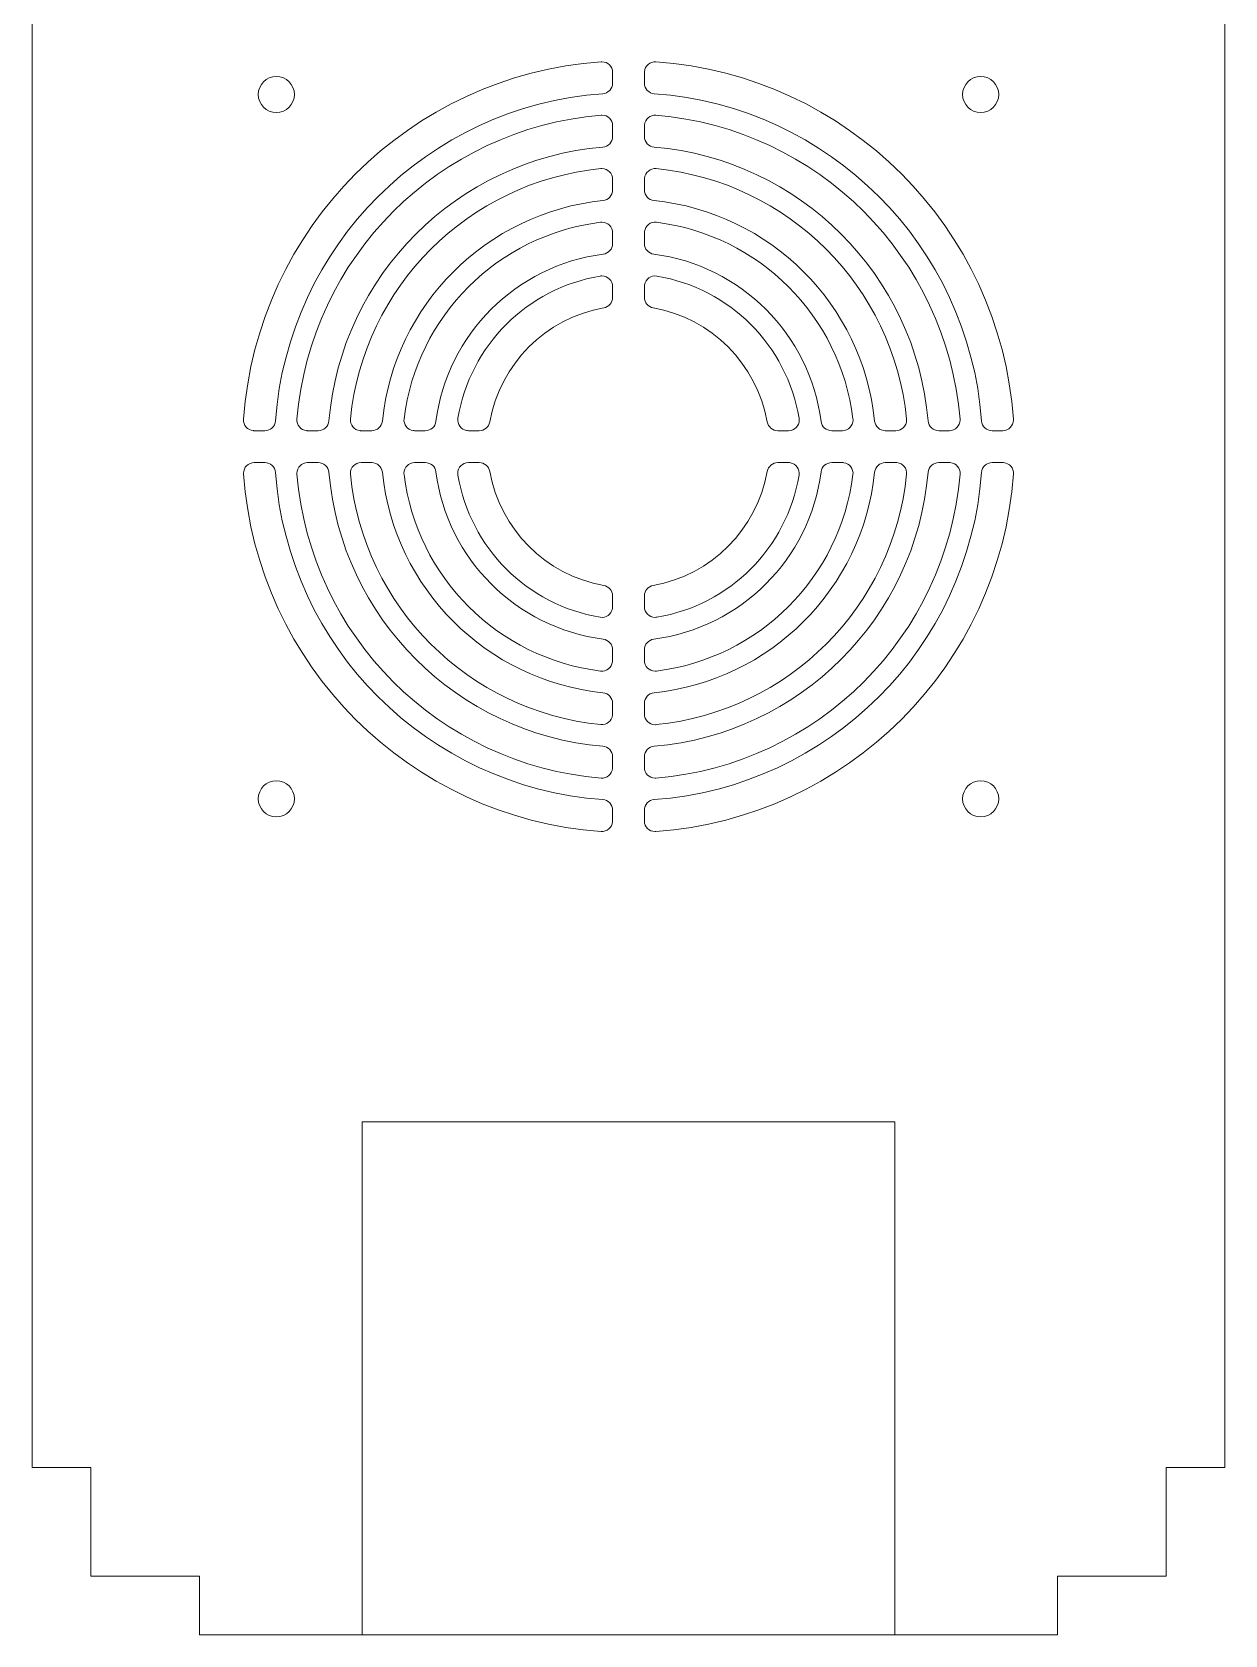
# Model space of a CAD drawing. Header units: millimetres. Extents: x 0 to 186, y -330 to 127.
# Drawn here: x -0.1 to 185.8, y -330 to -80.1 of the extents above; entities that cross this region are included whole.
import ezdxf

# ---------------------------------------------------------------- set-up
doc = ezdxf.new("R2010")
doc.units = ezdxf.units.MM
doc.header["$MEASUREMENT"] = 0
doc.layers.add('Layer 1', color=7, linetype='Continuous')

# ---------------------------------------------------------------- blocks, each defined once
blk = doc.blocks.new('block 168')
at = {"layer": 'Layer 1', "color": 7, "lineweight": 9}
blk.add_open_spline([(144.9, -89.89), (144.9, -88.34), (146.16, -87.07), (147.71, -87.07), (149.27, -87.07), (150.53, -88.34), (150.53, -89.89), (150.53, -91.44), (149.27, -92.7), (147.71, -92.7), (146.16, -92.7), (144.9, -91.44), (144.9, -89.89), (144.9, -89.89), (144.9, -89.89), (144.9, -89.89)], degree=3, knots=[0, 0, 0, 0, 1, 1, 1, 2, 2, 2, 3, 3, 3, 4, 4, 4, 5, 5, 5, 5], dxfattribs=at)
blk = doc.blocks.new('block 169')
at = {"layer": 'Layer 1', "color": 7, "lineweight": 9}
blk.add_open_spline([(35.12, -89.89), (35.12, -88.34), (36.38, -87.07), (37.94, -87.07), (39.49, -87.07), (40.75, -88.34), (40.75, -89.89), (40.75, -91.44), (39.49, -92.7), (37.94, -92.7), (36.38, -92.7), (35.12, -91.44), (35.12, -89.89), (35.12, -89.89), (35.12, -89.89), (35.12, -89.89)], degree=3, knots=[0, 0, 0, 0, 1, 1, 1, 2, 2, 2, 3, 3, 3, 4, 4, 4, 5, 5, 5, 5], dxfattribs=at)
blk = doc.blocks.new('block 170')
at = {"layer": 'Layer 1', "color": 7, "lineweight": 9}
blk.add_open_spline([(35.12, -199.66), (35.12, -198.11), (36.38, -196.85), (37.94, -196.85), (39.49, -196.85), (40.75, -198.11), (40.75, -199.66), (40.75, -201.22), (39.49, -202.48), (37.94, -202.48), (36.38, -202.48), (35.12, -201.22), (35.12, -199.66), (35.12, -199.66), (35.12, -199.66), (35.12, -199.66)], degree=3, knots=[0, 0, 0, 0, 1, 1, 1, 2, 2, 2, 3, 3, 3, 4, 4, 4, 5, 5, 5, 5], dxfattribs=at)
blk = doc.blocks.new('block 171')
at = {"layer": 'Layer 1', "color": 7, "lineweight": 9}
blk.add_open_spline([(144.9, -199.66), (144.9, -198.11), (146.16, -196.85), (147.71, -196.85), (149.27, -196.85), (150.53, -198.11), (150.53, -199.66), (150.53, -201.22), (149.27, -202.48), (147.71, -202.48), (146.16, -202.48), (144.9, -201.22), (144.9, -199.66), (144.9, -199.66), (144.9, -199.66), (144.9, -199.66)], degree=3, knots=[0, 0, 0, 0, 1, 1, 1, 2, 2, 2, 3, 3, 3, 4, 4, 4, 5, 5, 5, 5], dxfattribs=at)
blk = doc.blocks.new('block 172')
at = {"layer": 'Layer 1', "color": 7, "lineweight": 9}
blk.add_open_spline([(88.56, -84.78), (58.7, -86.9), (34.95, -110.66), (32.83, -140.51)], degree=3, dxfattribs=at)
blk = doc.blocks.new('block 173')
at = {"layer": 'Layer 1', "color": 7, "lineweight": 9}
blk.add_open_spline([(88.8, -89.76), (61.5, -91.75), (39.8, -113.46), (37.8, -140.75)], degree=3, dxfattribs=at)
blk = doc.blocks.new('block 174')
at = {"layer": 'Layer 1', "color": 7, "lineweight": 9}
blk.add_open_spline([(88.54, -93.11), (63.29, -95.2), (43.25, -115.24), (41.15, -140.49)], degree=3, dxfattribs=at)
blk = doc.blocks.new('block 175')
at = {"layer": 'Layer 1', "color": 7, "lineweight": 9}
blk.add_open_spline([(88.82, -98.08), (66.1, -100.03), (48.08, -118.05), (46.13, -140.77)], degree=3, dxfattribs=at)
blk = doc.blocks.new('block 176')
at = {"layer": 'Layer 1', "color": 7, "lineweight": 9}
blk.add_open_spline([(88.51, -101.44), (67.87, -103.5), (51.54, -119.82), (49.49, -140.46)], degree=3, dxfattribs=at)
blk = doc.blocks.new('block 177')
at = {"layer": 'Layer 1', "color": 7, "lineweight": 9}
blk.add_open_spline([(88.85, -106.41), (70.69, -108.29), (56.34, -122.64), (54.46, -140.8)], degree=3, dxfattribs=at)
blk = doc.blocks.new('block 178')
at = {"layer": 'Layer 1', "color": 7, "lineweight": 9}
blk.add_open_spline([(88.47, -109.8), (72.45, -111.79), (59.84, -124.41), (57.84, -140.42)], degree=3, dxfattribs=at)
blk = doc.blocks.new('block 179')
at = {"layer": 'Layer 1', "color": 7, "lineweight": 9}
blk.add_open_spline([(88.89, -114.76), (75.29, -116.54), (64.59, -127.24), (62.81, -140.84)], degree=3, dxfattribs=at)
blk = doc.blocks.new('block 180')
at = {"layer": 'Layer 1', "color": 7, "lineweight": 9}
blk.add_open_spline([(88.4, -118.19), (77.04, -120.08), (68.13, -128.99), (66.24, -140.36)], degree=3, dxfattribs=at)
blk = doc.blocks.new('block 181')
at = {"layer": 'Layer 1', "color": 7, "lineweight": 9}
blk.add_open_spline([(88.97, -123.14), (79.9, -124.76), (72.81, -131.86), (71.19, -140.92)], degree=3, dxfattribs=at)
blk = doc.blocks.new('block 182')
at = {"layer": 'Layer 1', "color": 7, "lineweight": 9}
blk.add_open_spline([(88.8, -89.76), (89.66, -89.69), (90.34, -88.97), (90.34, -88.1)], degree=3, dxfattribs=at)
blk = doc.blocks.new('block 183')
at = {"layer": 'Layer 1', "color": 7, "lineweight": 9}
blk.add_open_spline([(90.34, -86.44), (90.34, -85.52), (89.59, -84.78), (88.68, -84.78), (88.64, -84.78), (88.6, -84.78), (88.56, -84.78)], degree=3, knots=[0, 0, 0, 0, 1, 1, 1, 2, 2, 2, 2], dxfattribs=at)
blk = doc.blocks.new('block 184')
at = {"layer": 'Layer 1', "color": 7, "lineweight": 9}
blk.add_open_spline([(90.34, -94.76), (90.34, -93.84), (89.59, -93.1), (88.68, -93.1), (88.63, -93.1), (88.58, -93.1), (88.54, -93.11)], degree=3, knots=[0, 0, 0, 0, 1, 1, 1, 2, 2, 2, 2], dxfattribs=at)
blk = doc.blocks.new('block 185')
at = {"layer": 'Layer 1', "color": 7, "lineweight": 9}
blk.add_open_spline([(88.82, -98.08), (89.68, -98.01), (90.34, -97.29), (90.34, -96.43)], degree=3, dxfattribs=at)
blk = doc.blocks.new('block 186')
at = {"layer": 'Layer 1', "color": 7, "lineweight": 9}
blk.add_open_spline([(32.83, -140.51), (32.76, -141.42), (33.45, -142.22), (34.37, -142.28), (34.41, -142.29), (34.45, -142.29), (34.48, -142.29)], degree=3, knots=[0, 0, 0, 0, 1, 1, 1, 2, 2, 2, 2], dxfattribs=at)
blk = doc.blocks.new('block 187')
at = {"layer": 'Layer 1', "color": 7, "lineweight": 9}
blk.add_open_spline([(36.15, -142.29), (37.02, -142.29), (37.74, -141.62), (37.8, -140.75)], degree=3, dxfattribs=at)
blk = doc.blocks.new('block 188')
at = {"layer": 'Layer 1', "color": 7, "lineweight": 9}
blk.add_open_spline([(41.15, -140.49), (41.08, -141.4), (41.76, -142.21), (42.67, -142.28), (42.72, -142.29), (42.76, -142.29), (42.81, -142.29)], degree=3, knots=[0, 0, 0, 0, 1, 1, 1, 2, 2, 2, 2], dxfattribs=at)
blk = doc.blocks.new('block 189')
at = {"layer": 'Layer 1', "color": 7, "lineweight": 9}
blk.add_open_spline([(44.47, -142.29), (45.33, -142.29), (46.05, -141.63), (46.13, -140.77)], degree=3, dxfattribs=at)
blk = doc.blocks.new('block 190')
at = {"layer": 'Layer 1', "color": 7, "lineweight": 9}
blk.add_open_spline([(49.49, -140.46), (49.4, -141.38), (50.06, -142.19), (50.98, -142.28), (51.03, -142.28), (51.09, -142.29), (51.14, -142.29)], degree=3, knots=[0, 0, 0, 0, 1, 1, 1, 2, 2, 2, 2], dxfattribs=at)
blk = doc.blocks.new('block 191')
at = {"layer": 'Layer 1', "color": 7, "lineweight": 9}
blk.add_open_spline([(52.81, -142.29), (53.66, -142.29), (54.37, -141.64), (54.46, -140.8)], degree=3, dxfattribs=at)
blk = doc.blocks.new('block 192')
at = {"layer": 'Layer 1', "color": 7, "lineweight": 9}
blk.add_open_spline([(57.84, -140.42), (57.73, -141.33), (58.38, -142.16), (59.28, -142.27), (59.35, -142.28), (59.42, -142.29), (59.49, -142.29)], degree=3, knots=[0, 0, 0, 0, 1, 1, 1, 2, 2, 2, 2], dxfattribs=at)
blk = doc.blocks.new('block 193')
at = {"layer": 'Layer 1', "color": 7, "lineweight": 9}
blk.add_open_spline([(61.16, -142.29), (62, -142.29), (62.7, -141.67), (62.81, -140.84)], degree=3, dxfattribs=at)
blk = doc.blocks.new('block 194')
at = {"layer": 'Layer 1', "color": 7, "lineweight": 9}
blk.add_open_spline([(66.24, -140.36), (66.09, -141.26), (66.7, -142.11), (67.6, -142.27), (67.69, -142.28), (67.78, -142.29), (67.87, -142.29)], degree=3, knots=[0, 0, 0, 0, 1, 1, 1, 2, 2, 2, 2], dxfattribs=at)
blk = doc.blocks.new('block 195')
at = {"layer": 'Layer 1', "color": 7, "lineweight": 9}
blk.add_open_spline([(69.56, -142.29), (70.36, -142.29), (71.05, -141.71), (71.19, -140.92)], degree=3, dxfattribs=at)
blk = doc.blocks.new('block 196')
at = {"layer": 'Layer 1', "color": 7, "lineweight": 9}
blk.add_open_spline([(88.97, -123.14), (89.76, -123), (90.34, -122.31), (90.34, -121.51)], degree=3, dxfattribs=at)
blk = doc.blocks.new('block 197')
at = {"layer": 'Layer 1', "color": 7, "lineweight": 9}
blk.add_open_spline([(90.34, -119.83), (90.34, -118.91), (89.59, -118.17), (88.68, -118.17), (88.58, -118.17), (88.49, -118.17), (88.4, -118.19)], degree=3, knots=[0, 0, 0, 0, 1, 1, 1, 2, 2, 2, 2], dxfattribs=at)
blk = doc.blocks.new('block 198')
at = {"layer": 'Layer 1', "color": 7, "lineweight": 9}
blk.add_open_spline([(88.89, -114.76), (89.72, -114.65), (90.34, -113.95), (90.34, -113.12)], degree=3, dxfattribs=at)
blk = doc.blocks.new('block 199')
at = {"layer": 'Layer 1', "color": 7, "lineweight": 9}
blk.add_open_spline([(90.34, -111.44), (90.34, -110.53), (89.59, -109.78), (88.68, -109.78), (88.61, -109.78), (88.54, -109.79), (88.47, -109.8)], degree=3, knots=[0, 0, 0, 0, 1, 1, 1, 2, 2, 2, 2], dxfattribs=at)
blk = doc.blocks.new('block 200')
at = {"layer": 'Layer 1', "color": 7, "lineweight": 9}
blk.add_open_spline([(88.85, -106.41), (89.69, -106.32), (90.34, -105.61), (90.34, -104.76)], degree=3, dxfattribs=at)
blk = doc.blocks.new('block 201')
at = {"layer": 'Layer 1', "color": 7, "lineweight": 9}
blk.add_open_spline([(90.34, -103.09), (90.34, -102.18), (89.59, -101.43), (88.68, -101.43), (88.62, -101.43), (88.57, -101.44), (88.51, -101.44)], degree=3, knots=[0, 0, 0, 0, 1, 1, 1, 2, 2, 2, 2], dxfattribs=at)
blk = doc.blocks.new('block 202')
at = {"layer": 'Layer 1', "color": 7, "lineweight": 9}
blk.add_open_spline([(152.82, -140.51), (150.7, -110.66), (126.95, -86.9), (97.09, -84.78)], degree=3, dxfattribs=at)
blk = doc.blocks.new('block 203')
at = {"layer": 'Layer 1', "color": 7, "lineweight": 9}
blk.add_open_spline([(147.85, -140.75), (145.85, -113.46), (124.14, -91.75), (96.85, -89.76)], degree=3, dxfattribs=at)
blk = doc.blocks.new('block 204')
at = {"layer": 'Layer 1', "color": 7, "lineweight": 9}
blk.add_open_spline([(144.5, -140.49), (142.4, -115.24), (122.36, -95.2), (97.11, -93.11)], degree=3, dxfattribs=at)
blk = doc.blocks.new('block 205')
at = {"layer": 'Layer 1', "color": 7, "lineweight": 9}
blk.add_open_spline([(139.52, -140.77), (137.57, -118.05), (119.55, -100.03), (96.83, -98.08)], degree=3, dxfattribs=at)
blk = doc.blocks.new('block 206')
at = {"layer": 'Layer 1', "color": 7, "lineweight": 9}
blk.add_open_spline([(136.16, -140.46), (134.11, -119.82), (117.78, -103.5), (97.14, -101.44)], degree=3, dxfattribs=at)
blk = doc.blocks.new('block 207')
at = {"layer": 'Layer 1', "color": 7, "lineweight": 9}
blk.add_open_spline([(131.19, -140.8), (129.31, -122.64), (114.96, -108.29), (96.8, -106.41)], degree=3, dxfattribs=at)
blk = doc.blocks.new('block 208')
at = {"layer": 'Layer 1', "color": 7, "lineweight": 9}
blk.add_open_spline([(127.81, -140.42), (125.81, -124.41), (113.2, -111.79), (97.18, -109.8)], degree=3, dxfattribs=at)
blk = doc.blocks.new('block 209')
at = {"layer": 'Layer 1', "color": 7, "lineweight": 9}
blk.add_open_spline([(122.84, -140.84), (121.06, -127.24), (110.36, -116.54), (96.76, -114.76)], degree=3, dxfattribs=at)
blk = doc.blocks.new('block 210')
at = {"layer": 'Layer 1', "color": 7, "lineweight": 9}
blk.add_open_spline([(119.41, -140.36), (117.52, -128.99), (108.61, -120.08), (97.25, -118.19)], degree=3, dxfattribs=at)
blk = doc.blocks.new('block 211')
at = {"layer": 'Layer 1', "color": 7, "lineweight": 9}
blk.add_open_spline([(114.46, -140.92), (112.84, -131.86), (105.75, -124.76), (96.68, -123.14)], degree=3, dxfattribs=at)
blk = doc.blocks.new('block 212')
at = {"layer": 'Layer 1', "color": 7, "lineweight": 9}
blk.add_open_spline([(147.85, -140.75), (147.91, -141.62), (148.63, -142.29), (149.5, -142.29)], degree=3, dxfattribs=at)
blk = doc.blocks.new('block 213')
at = {"layer": 'Layer 1', "color": 7, "lineweight": 9}
blk.add_open_spline([(151.16, -142.29), (152.08, -142.29), (152.82, -141.54), (152.82, -140.63), (152.82, -140.59), (152.82, -140.55), (152.82, -140.51)], degree=3, knots=[0, 0, 0, 0, 1, 1, 1, 2, 2, 2, 2], dxfattribs=at)
blk = doc.blocks.new('block 214')
at = {"layer": 'Layer 1', "color": 7, "lineweight": 9}
blk.add_open_spline([(142.84, -142.29), (143.76, -142.29), (144.5, -141.54), (144.5, -140.63), (144.5, -140.58), (144.5, -140.54), (144.5, -140.49)], degree=3, knots=[0, 0, 0, 0, 1, 1, 1, 2, 2, 2, 2], dxfattribs=at)
blk = doc.blocks.new('block 215')
at = {"layer": 'Layer 1', "color": 7, "lineweight": 9}
blk.add_open_spline([(139.52, -140.77), (139.6, -141.63), (140.31, -142.29), (141.18, -142.29)], degree=3, dxfattribs=at)
blk = doc.blocks.new('block 216')
at = {"layer": 'Layer 1', "color": 7, "lineweight": 9}
blk.add_open_spline([(97.09, -84.78), (96.18, -84.72), (95.38, -85.4), (95.32, -86.32), (95.32, -86.36), (95.31, -86.4), (95.31, -86.44)], degree=3, knots=[0, 0, 0, 0, 1, 1, 1, 2, 2, 2, 2], dxfattribs=at)
blk = doc.blocks.new('block 217')
at = {"layer": 'Layer 1', "color": 7, "lineweight": 9}
blk.add_open_spline([(95.31, -88.1), (95.31, -88.97), (95.99, -89.69), (96.85, -89.76)], degree=3, dxfattribs=at)
blk = doc.blocks.new('block 218')
at = {"layer": 'Layer 1', "color": 7, "lineweight": 9}
blk.add_open_spline([(97.11, -93.11), (96.2, -93.03), (95.4, -93.71), (95.32, -94.62), (95.32, -94.67), (95.31, -94.71), (95.31, -94.76)], degree=3, knots=[0, 0, 0, 0, 1, 1, 1, 2, 2, 2, 2], dxfattribs=at)
blk = doc.blocks.new('block 219')
at = {"layer": 'Layer 1', "color": 7, "lineweight": 9}
blk.add_open_spline([(95.31, -96.43), (95.31, -97.29), (95.97, -98.01), (96.83, -98.08)], degree=3, dxfattribs=at)
blk = doc.blocks.new('block 220')
at = {"layer": 'Layer 1', "color": 7, "lineweight": 9}
blk.add_open_spline([(97.14, -101.44), (96.23, -101.35), (95.41, -102.02), (95.32, -102.93), (95.32, -102.98), (95.31, -103.04), (95.31, -103.09)], degree=3, knots=[0, 0, 0, 0, 1, 1, 1, 2, 2, 2, 2], dxfattribs=at)
blk = doc.blocks.new('block 221')
at = {"layer": 'Layer 1', "color": 7, "lineweight": 9}
blk.add_open_spline([(95.31, -104.76), (95.31, -105.61), (95.96, -106.32), (96.8, -106.41)], degree=3, dxfattribs=at)
blk = doc.blocks.new('block 222')
at = {"layer": 'Layer 1', "color": 7, "lineweight": 9}
blk.add_open_spline([(97.18, -109.8), (96.27, -109.68), (95.44, -110.33), (95.33, -111.24), (95.32, -111.31), (95.31, -111.37), (95.31, -111.44)], degree=3, knots=[0, 0, 0, 0, 1, 1, 1, 2, 2, 2, 2], dxfattribs=at)
blk = doc.blocks.new('block 223')
at = {"layer": 'Layer 1', "color": 7, "lineweight": 9}
blk.add_open_spline([(95.31, -113.12), (95.31, -113.95), (95.93, -114.65), (96.76, -114.76)], degree=3, dxfattribs=at)
blk = doc.blocks.new('block 224')
at = {"layer": 'Layer 1', "color": 7, "lineweight": 9}
blk.add_open_spline([(97.25, -118.19), (96.34, -118.04), (95.49, -118.65), (95.34, -119.55), (95.32, -119.64), (95.31, -119.73), (95.31, -119.83)], degree=3, knots=[0, 0, 0, 0, 1, 1, 1, 2, 2, 2, 2], dxfattribs=at)
blk = doc.blocks.new('block 225')
at = {"layer": 'Layer 1', "color": 7, "lineweight": 9}
blk.add_open_spline([(95.31, -121.51), (95.31, -122.31), (95.89, -123), (96.68, -123.14)], degree=3, dxfattribs=at)
blk = doc.blocks.new('block 226')
at = {"layer": 'Layer 1', "color": 7, "lineweight": 9}
blk.add_open_spline([(114.46, -140.92), (114.6, -141.71), (115.29, -142.29), (116.09, -142.29)], degree=3, dxfattribs=at)
blk = doc.blocks.new('block 227')
at = {"layer": 'Layer 1', "color": 7, "lineweight": 9}
blk.add_open_spline([(117.78, -142.29), (118.69, -142.29), (119.44, -141.54), (119.44, -140.63), (119.44, -140.54), (119.43, -140.45), (119.41, -140.36)], degree=3, knots=[0, 0, 0, 0, 1, 1, 1, 2, 2, 2, 2], dxfattribs=at)
blk = doc.blocks.new('block 228')
at = {"layer": 'Layer 1', "color": 7, "lineweight": 9}
blk.add_open_spline([(122.84, -140.84), (122.95, -141.67), (123.65, -142.29), (124.49, -142.29)], degree=3, dxfattribs=at)
blk = doc.blocks.new('block 229')
at = {"layer": 'Layer 1', "color": 7, "lineweight": 9}
blk.add_open_spline([(126.16, -142.29), (127.08, -142.29), (127.82, -141.54), (127.82, -140.63), (127.82, -140.56), (127.82, -140.49), (127.81, -140.42)], degree=3, knots=[0, 0, 0, 0, 1, 1, 1, 2, 2, 2, 2], dxfattribs=at)
blk = doc.blocks.new('block 230')
at = {"layer": 'Layer 1', "color": 7, "lineweight": 9}
blk.add_open_spline([(131.19, -140.8), (131.28, -141.64), (131.99, -142.29), (132.84, -142.29)], degree=3, dxfattribs=at)
blk = doc.blocks.new('block 231')
at = {"layer": 'Layer 1', "color": 7, "lineweight": 9}
blk.add_open_spline([(134.51, -142.29), (135.43, -142.29), (136.17, -141.54), (136.17, -140.63), (136.17, -140.57), (136.17, -140.52), (136.16, -140.46)], degree=3, knots=[0, 0, 0, 0, 1, 1, 1, 2, 2, 2, 2], dxfattribs=at)
blk = doc.blocks.new('block 232')
at = {"layer": 'Layer 1', "color": 7, "lineweight": 9}
blk.add_open_spline([(97.09, -204.77), (126.95, -202.65), (150.7, -178.9), (152.82, -149.04)], degree=3, dxfattribs=at)
blk = doc.blocks.new('block 233')
at = {"layer": 'Layer 1', "color": 7, "lineweight": 9}
blk.add_open_spline([(96.85, -199.8), (124.14, -197.8), (145.85, -176.1), (147.85, -148.81)], degree=3, dxfattribs=at)
blk = doc.blocks.new('block 234')
at = {"layer": 'Layer 1', "color": 7, "lineweight": 9}
blk.add_open_spline([(97.11, -196.45), (122.36, -194.35), (142.4, -174.32), (144.5, -149.06)], degree=3, dxfattribs=at)
blk = doc.blocks.new('block 235')
at = {"layer": 'Layer 1', "color": 7, "lineweight": 9}
blk.add_open_spline([(96.83, -191.48), (119.55, -189.53), (137.57, -171.51), (139.52, -148.78)], degree=3, dxfattribs=at)
blk = doc.blocks.new('block 236')
at = {"layer": 'Layer 1', "color": 7, "lineweight": 9}
blk.add_open_spline([(97.14, -188.11), (117.78, -186.06), (134.11, -169.73), (136.16, -149.09)], degree=3, dxfattribs=at)
blk = doc.blocks.new('block 237')
at = {"layer": 'Layer 1', "color": 7, "lineweight": 9}
blk.add_open_spline([(96.8, -183.14), (114.96, -181.26), (129.31, -166.91), (131.19, -148.76)], degree=3, dxfattribs=at)
blk = doc.blocks.new('block 238')
at = {"layer": 'Layer 1', "color": 7, "lineweight": 9}
blk.add_open_spline([(97.18, -179.76), (113.2, -177.77), (125.81, -165.15), (127.81, -149.13)], degree=3, dxfattribs=at)
blk = doc.blocks.new('block 239')
at = {"layer": 'Layer 1', "color": 7, "lineweight": 9}
blk.add_open_spline([(96.76, -174.79), (110.36, -173.01), (121.06, -162.31), (122.84, -148.71)], degree=3, dxfattribs=at)
blk = doc.blocks.new('block 240')
at = {"layer": 'Layer 1', "color": 7, "lineweight": 9}
blk.add_open_spline([(97.25, -171.37), (108.61, -169.48), (117.52, -160.57), (119.41, -149.2)], degree=3, dxfattribs=at)
blk = doc.blocks.new('block 241')
at = {"layer": 'Layer 1', "color": 7, "lineweight": 9}
blk.add_open_spline([(96.68, -166.41), (105.75, -164.79), (112.84, -157.7), (114.46, -148.64)], degree=3, dxfattribs=at)
blk = doc.blocks.new('block 242')
at = {"layer": 'Layer 1', "color": 7, "lineweight": 9}
blk.add_open_spline([(96.85, -199.8), (95.99, -199.86), (95.31, -200.58), (95.31, -201.45)], degree=3, dxfattribs=at)
blk = doc.blocks.new('block 243')
at = {"layer": 'Layer 1', "color": 7, "lineweight": 9}
blk.add_open_spline([(95.31, -203.12), (95.31, -204.03), (96.06, -204.78), (96.97, -204.78), (97.01, -204.78), (97.05, -204.78), (97.09, -204.77)], degree=3, knots=[0, 0, 0, 0, 1, 1, 1, 2, 2, 2, 2], dxfattribs=at)
blk = doc.blocks.new('block 244')
at = {"layer": 'Layer 1', "color": 7, "lineweight": 9}
blk.add_open_spline([(95.31, -194.79), (95.31, -195.71), (96.06, -196.45), (96.97, -196.45), (97.02, -196.45), (97.07, -196.45), (97.11, -196.45)], degree=3, knots=[0, 0, 0, 0, 1, 1, 1, 2, 2, 2, 2], dxfattribs=at)
blk = doc.blocks.new('block 245')
at = {"layer": 'Layer 1', "color": 7, "lineweight": 9}
blk.add_open_spline([(96.83, -191.48), (95.97, -191.55), (95.31, -192.27), (95.31, -193.13)], degree=3, dxfattribs=at)
blk = doc.blocks.new('block 246')
at = {"layer": 'Layer 1', "color": 7, "lineweight": 9}
blk.add_open_spline([(152.82, -149.04), (152.89, -148.13), (152.2, -147.34), (151.28, -147.27), (151.24, -147.27), (151.2, -147.27), (151.16, -147.27)], degree=3, knots=[0, 0, 0, 0, 1, 1, 1, 2, 2, 2, 2], dxfattribs=at)
blk = doc.blocks.new('block 247')
at = {"layer": 'Layer 1', "color": 7, "lineweight": 9}
blk.add_open_spline([(149.5, -147.27), (148.63, -147.27), (147.91, -147.94), (147.85, -148.81)], degree=3, dxfattribs=at)
blk = doc.blocks.new('block 248')
at = {"layer": 'Layer 1', "color": 7, "lineweight": 9}
blk.add_open_spline([(144.5, -149.06), (144.57, -148.15), (143.89, -147.35), (142.98, -147.27), (142.93, -147.27), (142.89, -147.27), (142.84, -147.27)], degree=3, knots=[0, 0, 0, 0, 1, 1, 1, 2, 2, 2, 2], dxfattribs=at)
blk = doc.blocks.new('block 249')
at = {"layer": 'Layer 1', "color": 7, "lineweight": 9}
blk.add_open_spline([(141.18, -147.27), (140.31, -147.27), (139.6, -147.93), (139.52, -148.78)], degree=3, dxfattribs=at)
blk = doc.blocks.new('block 250')
at = {"layer": 'Layer 1', "color": 7, "lineweight": 9}
blk.add_open_spline([(136.16, -149.09), (136.25, -148.18), (135.59, -147.37), (134.67, -147.27), (134.62, -147.27), (134.56, -147.27), (134.51, -147.27)], degree=3, knots=[0, 0, 0, 0, 1, 1, 1, 2, 2, 2, 2], dxfattribs=at)
blk = doc.blocks.new('block 251')
at = {"layer": 'Layer 1', "color": 7, "lineweight": 9}
blk.add_open_spline([(132.84, -147.27), (131.99, -147.27), (131.28, -147.91), (131.19, -148.76)], degree=3, dxfattribs=at)
blk = doc.blocks.new('block 252')
at = {"layer": 'Layer 1', "color": 7, "lineweight": 9}
blk.add_open_spline([(127.81, -149.13), (127.92, -148.22), (127.27, -147.39), (126.36, -147.28), (126.3, -147.27), (126.23, -147.27), (126.16, -147.27)], degree=3, knots=[0, 0, 0, 0, 1, 1, 1, 2, 2, 2, 2], dxfattribs=at)
blk = doc.blocks.new('block 253')
at = {"layer": 'Layer 1', "color": 7, "lineweight": 9}
blk.add_open_spline([(124.49, -147.27), (123.65, -147.27), (122.95, -147.88), (122.84, -148.71)], degree=3, dxfattribs=at)
blk = doc.blocks.new('block 254')
at = {"layer": 'Layer 1', "color": 7, "lineweight": 9}
blk.add_open_spline([(119.41, -149.2), (119.56, -148.29), (118.95, -147.44), (118.05, -147.29), (117.96, -147.27), (117.87, -147.27), (117.78, -147.27)], degree=3, knots=[0, 0, 0, 0, 1, 1, 1, 2, 2, 2, 2], dxfattribs=at)
blk = doc.blocks.new('block 255')
at = {"layer": 'Layer 1', "color": 7, "lineweight": 9}
blk.add_open_spline([(116.09, -147.27), (115.29, -147.27), (114.6, -147.84), (114.46, -148.64)], degree=3, dxfattribs=at)
blk = doc.blocks.new('block 256')
at = {"layer": 'Layer 1', "color": 7, "lineweight": 9}
blk.add_open_spline([(96.68, -166.41), (95.89, -166.55), (95.31, -167.24), (95.31, -168.04)], degree=3, dxfattribs=at)
blk = doc.blocks.new('block 257')
at = {"layer": 'Layer 1', "color": 7, "lineweight": 9}
blk.add_open_spline([(95.31, -169.73), (95.31, -170.64), (96.06, -171.39), (96.97, -171.39), (97.07, -171.39), (97.16, -171.38), (97.25, -171.37)], degree=3, knots=[0, 0, 0, 0, 1, 1, 1, 2, 2, 2, 2], dxfattribs=at)
blk = doc.blocks.new('block 258')
at = {"layer": 'Layer 1', "color": 7, "lineweight": 9}
blk.add_open_spline([(96.76, -174.79), (95.93, -174.9), (95.31, -175.61), (95.31, -176.44)], degree=3, dxfattribs=at)
blk = doc.blocks.new('block 259')
at = {"layer": 'Layer 1', "color": 7, "lineweight": 9}
blk.add_open_spline([(95.31, -178.11), (95.31, -179.03), (96.06, -179.77), (96.97, -179.77), (97.04, -179.77), (97.11, -179.77), (97.18, -179.76)], degree=3, knots=[0, 0, 0, 0, 1, 1, 1, 2, 2, 2, 2], dxfattribs=at)
blk = doc.blocks.new('block 260')
at = {"layer": 'Layer 1', "color": 7, "lineweight": 9}
blk.add_open_spline([(96.8, -183.14), (95.96, -183.23), (95.31, -183.94), (95.31, -184.79)], degree=3, dxfattribs=at)
blk = doc.blocks.new('block 261')
at = {"layer": 'Layer 1', "color": 7, "lineweight": 9}
blk.add_open_spline([(95.31, -186.46), (95.31, -187.38), (96.06, -188.12), (96.97, -188.12), (97.03, -188.12), (97.08, -188.12), (97.14, -188.11)], degree=3, knots=[0, 0, 0, 0, 1, 1, 1, 2, 2, 2, 2], dxfattribs=at)
blk = doc.blocks.new('block 262')
at = {"layer": 'Layer 1', "color": 7, "lineweight": 9}
blk.add_open_spline([(32.83, -149.04), (34.95, -178.9), (58.7, -202.65), (88.56, -204.77)], degree=3, dxfattribs=at)
blk = doc.blocks.new('block 263')
at = {"layer": 'Layer 1', "color": 7, "lineweight": 9}
blk.add_open_spline([(37.8, -148.81), (39.8, -176.1), (61.5, -197.8), (88.8, -199.8)], degree=3, dxfattribs=at)
blk = doc.blocks.new('block 264')
at = {"layer": 'Layer 1', "color": 7, "lineweight": 9}
blk.add_open_spline([(41.15, -149.06), (43.25, -174.32), (63.29, -194.35), (88.54, -196.45)], degree=3, dxfattribs=at)
blk = doc.blocks.new('block 265')
at = {"layer": 'Layer 1', "color": 7, "lineweight": 9}
blk.add_open_spline([(46.13, -148.78), (48.08, -171.51), (66.1, -189.53), (88.82, -191.48)], degree=3, dxfattribs=at)
blk = doc.blocks.new('block 266')
at = {"layer": 'Layer 1', "color": 7, "lineweight": 9}
blk.add_open_spline([(49.49, -149.09), (51.54, -169.73), (67.87, -186.06), (88.51, -188.11)], degree=3, dxfattribs=at)
blk = doc.blocks.new('block 267')
at = {"layer": 'Layer 1', "color": 7, "lineweight": 9}
blk.add_open_spline([(54.46, -148.76), (56.34, -166.91), (70.69, -181.26), (88.85, -183.14)], degree=3, dxfattribs=at)
blk = doc.blocks.new('block 268')
at = {"layer": 'Layer 1', "color": 7, "lineweight": 9}
blk.add_open_spline([(57.84, -149.13), (59.84, -165.15), (72.45, -177.77), (88.47, -179.76)], degree=3, dxfattribs=at)
blk = doc.blocks.new('block 269')
at = {"layer": 'Layer 1', "color": 7, "lineweight": 9}
blk.add_open_spline([(62.81, -148.71), (64.59, -162.31), (75.29, -173.01), (88.89, -174.79)], degree=3, dxfattribs=at)
blk = doc.blocks.new('block 270')
at = {"layer": 'Layer 1', "color": 7, "lineweight": 9}
blk.add_open_spline([(66.24, -149.2), (68.13, -160.57), (77.04, -169.48), (88.4, -171.37)], degree=3, dxfattribs=at)
blk = doc.blocks.new('block 271')
at = {"layer": 'Layer 1', "color": 7, "lineweight": 9}
blk.add_open_spline([(71.19, -148.64), (72.81, -157.7), (79.9, -164.79), (88.97, -166.41)], degree=3, dxfattribs=at)
blk = doc.blocks.new('block 272')
at = {"layer": 'Layer 1', "color": 7, "lineweight": 9}
blk.add_open_spline([(37.8, -148.81), (37.74, -147.94), (37.02, -147.27), (36.15, -147.27)], degree=3, dxfattribs=at)
blk = doc.blocks.new('block 273')
at = {"layer": 'Layer 1', "color": 7, "lineweight": 9}
blk.add_open_spline([(34.48, -147.27), (33.57, -147.27), (32.82, -148.01), (32.82, -148.93), (32.82, -148.97), (32.83, -149.01), (32.83, -149.04)], degree=3, knots=[0, 0, 0, 0, 1, 1, 1, 2, 2, 2, 2], dxfattribs=at)
blk = doc.blocks.new('block 274')
at = {"layer": 'Layer 1', "color": 7, "lineweight": 9}
blk.add_open_spline([(42.81, -147.27), (41.89, -147.27), (41.15, -148.01), (41.15, -148.93), (41.15, -148.97), (41.15, -149.02), (41.15, -149.06)], degree=3, knots=[0, 0, 0, 0, 1, 1, 1, 2, 2, 2, 2], dxfattribs=at)
blk = doc.blocks.new('block 275')
at = {"layer": 'Layer 1', "color": 7, "lineweight": 9}
blk.add_open_spline([(46.13, -148.78), (46.05, -147.93), (45.33, -147.27), (44.47, -147.27)], degree=3, dxfattribs=at)
blk = doc.blocks.new('block 276')
at = {"layer": 'Layer 1', "color": 7, "lineweight": 9}
blk.add_open_spline([(88.56, -204.77), (89.47, -204.84), (90.27, -204.15), (90.33, -203.24), (90.33, -203.2), (90.34, -203.16), (90.34, -203.12)], degree=3, knots=[0, 0, 0, 0, 1, 1, 1, 2, 2, 2, 2], dxfattribs=at)
blk = doc.blocks.new('block 277')
at = {"layer": 'Layer 1', "color": 7, "lineweight": 9}
blk.add_open_spline([(90.34, -201.45), (90.34, -200.58), (89.66, -199.86), (88.8, -199.8)], degree=3, dxfattribs=at)
blk = doc.blocks.new('block 278')
at = {"layer": 'Layer 1', "color": 7, "lineweight": 9}
blk.add_open_spline([(88.54, -196.45), (89.45, -196.52), (90.25, -195.85), (90.33, -194.93), (90.33, -194.89), (90.34, -194.84), (90.34, -194.79)], degree=3, knots=[0, 0, 0, 0, 1, 1, 1, 2, 2, 2, 2], dxfattribs=at)
blk = doc.blocks.new('block 279')
at = {"layer": 'Layer 1', "color": 7, "lineweight": 9}
blk.add_open_spline([(90.34, -193.13), (90.34, -192.27), (89.68, -191.55), (88.82, -191.48)], degree=3, dxfattribs=at)
blk = doc.blocks.new('block 280')
at = {"layer": 'Layer 1', "color": 7, "lineweight": 9}
blk.add_open_spline([(88.51, -188.11), (89.42, -188.2), (90.24, -187.54), (90.33, -186.63), (90.33, -186.57), (90.34, -186.52), (90.34, -186.46)], degree=3, knots=[0, 0, 0, 0, 1, 1, 1, 2, 2, 2, 2], dxfattribs=at)
blk = doc.blocks.new('block 281')
at = {"layer": 'Layer 1', "color": 7, "lineweight": 9}
blk.add_open_spline([(90.34, -184.79), (90.34, -183.94), (89.69, -183.23), (88.85, -183.14)], degree=3, dxfattribs=at)
blk = doc.blocks.new('block 282')
at = {"layer": 'Layer 1', "color": 7, "lineweight": 9}
blk.add_open_spline([(88.47, -179.76), (89.38, -179.87), (90.21, -179.23), (90.32, -178.32), (90.33, -178.25), (90.34, -178.18), (90.34, -178.11)], degree=3, knots=[0, 0, 0, 0, 1, 1, 1, 2, 2, 2, 2], dxfattribs=at)
blk = doc.blocks.new('block 283')
at = {"layer": 'Layer 1', "color": 7, "lineweight": 9}
blk.add_open_spline([(90.34, -176.44), (90.34, -175.61), (89.72, -174.9), (88.89, -174.79)], degree=3, dxfattribs=at)
blk = doc.blocks.new('block 284')
at = {"layer": 'Layer 1', "color": 7, "lineweight": 9}
blk.add_open_spline([(88.4, -171.37), (89.31, -171.52), (90.16, -170.9), (90.31, -170), (90.33, -169.91), (90.34, -169.82), (90.34, -169.73)], degree=3, knots=[0, 0, 0, 0, 1, 1, 1, 2, 2, 2, 2], dxfattribs=at)
blk = doc.blocks.new('block 285')
at = {"layer": 'Layer 1', "color": 7, "lineweight": 9}
blk.add_open_spline([(90.34, -168.04), (90.34, -167.24), (89.76, -166.55), (88.97, -166.41)], degree=3, dxfattribs=at)
blk = doc.blocks.new('block 286')
at = {"layer": 'Layer 1', "color": 7, "lineweight": 9}
blk.add_open_spline([(71.19, -148.64), (71.05, -147.84), (70.36, -147.27), (69.56, -147.27)], degree=3, dxfattribs=at)
blk = doc.blocks.new('block 287')
at = {"layer": 'Layer 1', "color": 7, "lineweight": 9}
blk.add_open_spline([(67.87, -147.27), (66.96, -147.27), (66.21, -148.01), (66.21, -148.93), (66.21, -149.02), (66.22, -149.11), (66.24, -149.2)], degree=3, knots=[0, 0, 0, 0, 1, 1, 1, 2, 2, 2, 2], dxfattribs=at)
blk = doc.blocks.new('block 288')
at = {"layer": 'Layer 1', "color": 7, "lineweight": 9}
blk.add_open_spline([(62.81, -148.71), (62.7, -147.88), (62, -147.27), (61.16, -147.27)], degree=3, dxfattribs=at)
blk = doc.blocks.new('block 289')
at = {"layer": 'Layer 1', "color": 7, "lineweight": 9}
blk.add_open_spline([(59.49, -147.27), (58.57, -147.27), (57.83, -148.01), (57.83, -148.93), (57.83, -149), (57.83, -149.06), (57.84, -149.13)], degree=3, knots=[0, 0, 0, 0, 1, 1, 1, 2, 2, 2, 2], dxfattribs=at)
blk = doc.blocks.new('block 290')
at = {"layer": 'Layer 1', "color": 7, "lineweight": 9}
blk.add_open_spline([(54.46, -148.76), (54.37, -147.91), (53.66, -147.27), (52.81, -147.27)], degree=3, dxfattribs=at)
blk = doc.blocks.new('block 291')
at = {"layer": 'Layer 1', "color": 7, "lineweight": 9}
blk.add_open_spline([(51.14, -147.27), (50.22, -147.27), (49.48, -148.01), (49.48, -148.93), (49.48, -148.98), (49.48, -149.04), (49.49, -149.09)], degree=3, knots=[0, 0, 0, 0, 1, 1, 1, 2, 2, 2, 2], dxfattribs=at)
blk = doc.blocks.new('block 292')
at = {"layer": 'Layer 1', "color": 7, "lineweight": 9}
blk.add_lwpolyline([(69.56, -142.29), (67.87, -142.29)], dxfattribs=at)
blk = doc.blocks.new('block 293')
at = {"layer": 'Layer 1', "color": 7, "lineweight": 9}
blk.add_lwpolyline([(90.34, -121.51), (90.34, -119.83)], dxfattribs=at)
blk = doc.blocks.new('block 294')
at = {"layer": 'Layer 1', "color": 7, "lineweight": 9}
blk.add_lwpolyline([(90.34, -113.12), (90.34, -111.44)], dxfattribs=at)
blk = doc.blocks.new('block 295')
at = {"layer": 'Layer 1', "color": 7, "lineweight": 9}
blk.add_lwpolyline([(90.34, -104.76), (90.34, -103.09)], dxfattribs=at)
blk = doc.blocks.new('block 296')
at = {"layer": 'Layer 1', "color": 7, "lineweight": 9}
blk.add_lwpolyline([(90.34, -96.43), (90.34, -94.76)], dxfattribs=at)
blk = doc.blocks.new('block 297')
at = {"layer": 'Layer 1', "color": 7, "lineweight": 9}
blk.add_lwpolyline([(90.34, -88.1), (90.34, -86.44)], dxfattribs=at)
blk = doc.blocks.new('block 298')
at = {"layer": 'Layer 1', "color": 7, "lineweight": 9}
blk.add_lwpolyline([(36.15, -142.29), (34.48, -142.29)], dxfattribs=at)
blk = doc.blocks.new('block 299')
at = {"layer": 'Layer 1', "color": 7, "lineweight": 9}
blk.add_lwpolyline([(44.47, -142.29), (42.81, -142.29)], dxfattribs=at)
blk = doc.blocks.new('block 300')
at = {"layer": 'Layer 1', "color": 7, "lineweight": 9}
blk.add_lwpolyline([(52.81, -142.29), (51.14, -142.29)], dxfattribs=at)
blk = doc.blocks.new('block 301')
at = {"layer": 'Layer 1', "color": 7, "lineweight": 9}
blk.add_lwpolyline([(61.16, -142.29), (59.49, -142.29)], dxfattribs=at)
blk = doc.blocks.new('block 302')
at = {"layer": 'Layer 1', "color": 7, "lineweight": 9}
blk.add_lwpolyline([(95.31, -121.51), (95.31, -119.83)], dxfattribs=at)
blk = doc.blocks.new('block 303')
at = {"layer": 'Layer 1', "color": 7, "lineweight": 9}
blk.add_lwpolyline([(116.09, -142.29), (117.78, -142.29)], dxfattribs=at)
blk = doc.blocks.new('block 304')
at = {"layer": 'Layer 1', "color": 7, "lineweight": 9}
blk.add_lwpolyline([(124.49, -142.29), (126.16, -142.29)], dxfattribs=at)
blk = doc.blocks.new('block 305')
at = {"layer": 'Layer 1', "color": 7, "lineweight": 9}
blk.add_lwpolyline([(132.84, -142.29), (134.51, -142.29)], dxfattribs=at)
blk = doc.blocks.new('block 306')
at = {"layer": 'Layer 1', "color": 7, "lineweight": 9}
blk.add_lwpolyline([(141.18, -142.29), (142.84, -142.29)], dxfattribs=at)
blk = doc.blocks.new('block 307')
at = {"layer": 'Layer 1', "color": 7, "lineweight": 9}
blk.add_lwpolyline([(149.5, -142.29), (151.16, -142.29)], dxfattribs=at)
blk = doc.blocks.new('block 308')
at = {"layer": 'Layer 1', "color": 7, "lineweight": 9}
blk.add_lwpolyline([(95.31, -88.1), (95.31, -86.44)], dxfattribs=at)
blk = doc.blocks.new('block 309')
at = {"layer": 'Layer 1', "color": 7, "lineweight": 9}
blk.add_lwpolyline([(95.31, -96.43), (95.31, -94.76)], dxfattribs=at)
blk = doc.blocks.new('block 310')
at = {"layer": 'Layer 1', "color": 7, "lineweight": 9}
blk.add_lwpolyline([(95.31, -104.76), (95.31, -103.09)], dxfattribs=at)
blk = doc.blocks.new('block 311')
at = {"layer": 'Layer 1', "color": 7, "lineweight": 9}
blk.add_lwpolyline([(95.31, -113.12), (95.31, -111.44)], dxfattribs=at)
blk = doc.blocks.new('block 312')
at = {"layer": 'Layer 1', "color": 7, "lineweight": 9}
blk.add_lwpolyline([(116.09, -147.27), (117.78, -147.27)], dxfattribs=at)
blk = doc.blocks.new('block 313')
at = {"layer": 'Layer 1', "color": 7, "lineweight": 9}
blk.add_lwpolyline([(95.31, -168.04), (95.31, -169.73)], dxfattribs=at)
blk = doc.blocks.new('block 314')
at = {"layer": 'Layer 1', "color": 7, "lineweight": 9}
blk.add_lwpolyline([(95.31, -176.44), (95.31, -178.11)], dxfattribs=at)
blk = doc.blocks.new('block 315')
at = {"layer": 'Layer 1', "color": 7, "lineweight": 9}
blk.add_lwpolyline([(95.31, -184.79), (95.31, -186.46)], dxfattribs=at)
blk = doc.blocks.new('block 316')
at = {"layer": 'Layer 1', "color": 7, "lineweight": 9}
blk.add_lwpolyline([(95.31, -193.13), (95.31, -194.79)], dxfattribs=at)
blk = doc.blocks.new('block 317')
at = {"layer": 'Layer 1', "color": 7, "lineweight": 9}
blk.add_lwpolyline([(95.31, -201.45), (95.31, -203.12)], dxfattribs=at)
blk = doc.blocks.new('block 318')
at = {"layer": 'Layer 1', "color": 7, "lineweight": 9}
blk.add_lwpolyline([(149.5, -147.27), (151.16, -147.27)], dxfattribs=at)
blk = doc.blocks.new('block 319')
at = {"layer": 'Layer 1', "color": 7, "lineweight": 9}
blk.add_lwpolyline([(141.18, -147.27), (142.84, -147.27)], dxfattribs=at)
blk = doc.blocks.new('block 320')
at = {"layer": 'Layer 1', "color": 7, "lineweight": 9}
blk.add_lwpolyline([(132.84, -147.27), (134.51, -147.27)], dxfattribs=at)
blk = doc.blocks.new('block 321')
at = {"layer": 'Layer 1', "color": 7, "lineweight": 9}
blk.add_lwpolyline([(124.49, -147.27), (126.16, -147.27)], dxfattribs=at)
blk = doc.blocks.new('block 322')
at = {"layer": 'Layer 1', "color": 7, "lineweight": 9}
blk.add_lwpolyline([(90.34, -168.04), (90.34, -169.73)], dxfattribs=at)
blk = doc.blocks.new('block 323')
at = {"layer": 'Layer 1', "color": 7, "lineweight": 9}
blk.add_lwpolyline([(69.56, -147.27), (67.87, -147.27)], dxfattribs=at)
blk = doc.blocks.new('block 324')
at = {"layer": 'Layer 1', "color": 7, "lineweight": 9}
blk.add_lwpolyline([(61.16, -147.27), (59.49, -147.27)], dxfattribs=at)
blk = doc.blocks.new('block 325')
at = {"layer": 'Layer 1', "color": 7, "lineweight": 9}
blk.add_lwpolyline([(52.81, -147.27), (51.14, -147.27)], dxfattribs=at)
blk = doc.blocks.new('block 326')
at = {"layer": 'Layer 1', "color": 7, "lineweight": 9}
blk.add_lwpolyline([(44.47, -147.27), (42.81, -147.27)], dxfattribs=at)
blk = doc.blocks.new('block 327')
at = {"layer": 'Layer 1', "color": 7, "lineweight": 9}
blk.add_lwpolyline([(36.15, -147.27), (34.48, -147.27)], dxfattribs=at)
blk = doc.blocks.new('block 328')
at = {"layer": 'Layer 1', "color": 7, "lineweight": 9}
blk.add_lwpolyline([(90.34, -201.45), (90.34, -203.12)], dxfattribs=at)
blk = doc.blocks.new('block 329')
at = {"layer": 'Layer 1', "color": 7, "lineweight": 9}
blk.add_lwpolyline([(90.34, -193.13), (90.34, -194.79)], dxfattribs=at)
blk = doc.blocks.new('block 330')
at = {"layer": 'Layer 1', "color": 7, "lineweight": 9}
blk.add_lwpolyline([(90.34, -184.79), (90.34, -186.46)], dxfattribs=at)
blk = doc.blocks.new('block 331')
at = {"layer": 'Layer 1', "color": 7, "lineweight": 9}
blk.add_lwpolyline([(90.34, -176.44), (90.34, -178.11)], dxfattribs=at)
blk = doc.blocks.new('block 167')
at = {"layer": 'Layer 1'}
for name in ['block 172', 'block 183', 'block 216', 'block 202', 'block 169', 'block 297', 'block 308', 'block 168', 'block 173', 'block 182', 'block 217', 'block 203', 'block 174', 'block 184', 'block 296', 'block 218', 'block 309', 'block 204', 'block 185', 'block 219', 'block 175', 'block 205', 'block 176', 'block 201', 'block 220', 'block 206', 'block 200', 'block 295', 'block 310', 'block 221', 'block 177', 'block 207', 'block 178', 'block 199', 'block 222', 'block 208', 'block 294', 'block 311', 'block 179', 'block 198', 'block 223', 'block 209', 'block 180', 'block 197', 'block 293', 'block 224', 'block 302', 'block 210', 'block 196', 'block 225', 'block 181', 'block 211', 'block 186', 'block 298', 'block 187', 'block 188', 'block 299', 'block 189', 'block 190', 'block 300', 'block 191', 'block 192', 'block 301', 'block 193', 'block 194', 'block 292', 'block 195', 'block 226', 'block 303', 'block 227', 'block 228', 'block 304', 'block 229', 'block 230', 'block 305', 'block 231', 'block 215', 'block 306', 'block 214', 'block 212', 'block 307', 'block 213', 'block 273', 'block 327', 'block 272', 'block 274', 'block 326', 'block 275', 'block 291', 'block 325', 'block 290', 'block 289', 'block 324', 'block 288', 'block 287', 'block 323', 'block 286', 'block 255', 'block 312', 'block 254', 'block 253', 'block 321', 'block 252', 'block 251', 'block 320', 'block 250', 'block 249', 'block 319', 'block 248', 'block 247', 'block 318', 'block 246', 'block 262', 'block 263', 'block 264', 'block 265', 'block 266', 'block 267', 'block 268', 'block 269', 'block 270', 'block 271', 'block 241', 'block 239', 'block 237', 'block 235', 'block 233', 'block 232', 'block 234', 'block 236', 'block 238', 'block 240', 'block 285', 'block 256', 'block 284', 'block 322', 'block 313', 'block 257', 'block 283', 'block 258', 'block 331', 'block 314', 'block 282', 'block 259', 'block 281', 'block 330', 'block 260', 'block 315', 'block 280', 'block 261', 'block 279', 'block 245', 'block 278', 'block 329', 'block 316', 'block 244', 'block 170', 'block 171', 'block 277', 'block 242', 'block 328', 'block 317', 'block 276', 'block 243']:
    blk.add_blockref(name, (0, 0), dxfattribs=at)

msp = doc.modelspace()

# ---------------------------------------------------------------- linework, layer by layer
at = {"layer": 'Layer 1', "color": 7, "lineweight": 13}
for points in [[(176.96, 118), (160.03, 118), (160.03, 127.18), (25.97, 127.18), (25.97, 118), (9.04, 118), (9.04, 101.07), (-0.13, 101.07), (-0.13, -303.92), (9.04, -303.92), (9.04, -320.85), (25.97, -320.85), (25.97, -330.02), (159.68, -330.02), (159.68, -320.85), (176.61, -320.85), (176.61, -303.92), (185.78, -303.92), (185.78, 101.07), (176.96, 101.07), (176.96, 118)], [(134.32, -330.02), (51.32, -330.02), (51.32, -250.02), (134.32, -250.02), (134.32, -330.02)]]:
    msp.add_lwpolyline(points, dxfattribs=at)

# ---------------------------------------------------------------- block references
at = {"layer": 'Layer 1'}
msp.add_blockref('block 167', (0, 0), dxfattribs=at)

doc.saveas('drawing.dxf')
